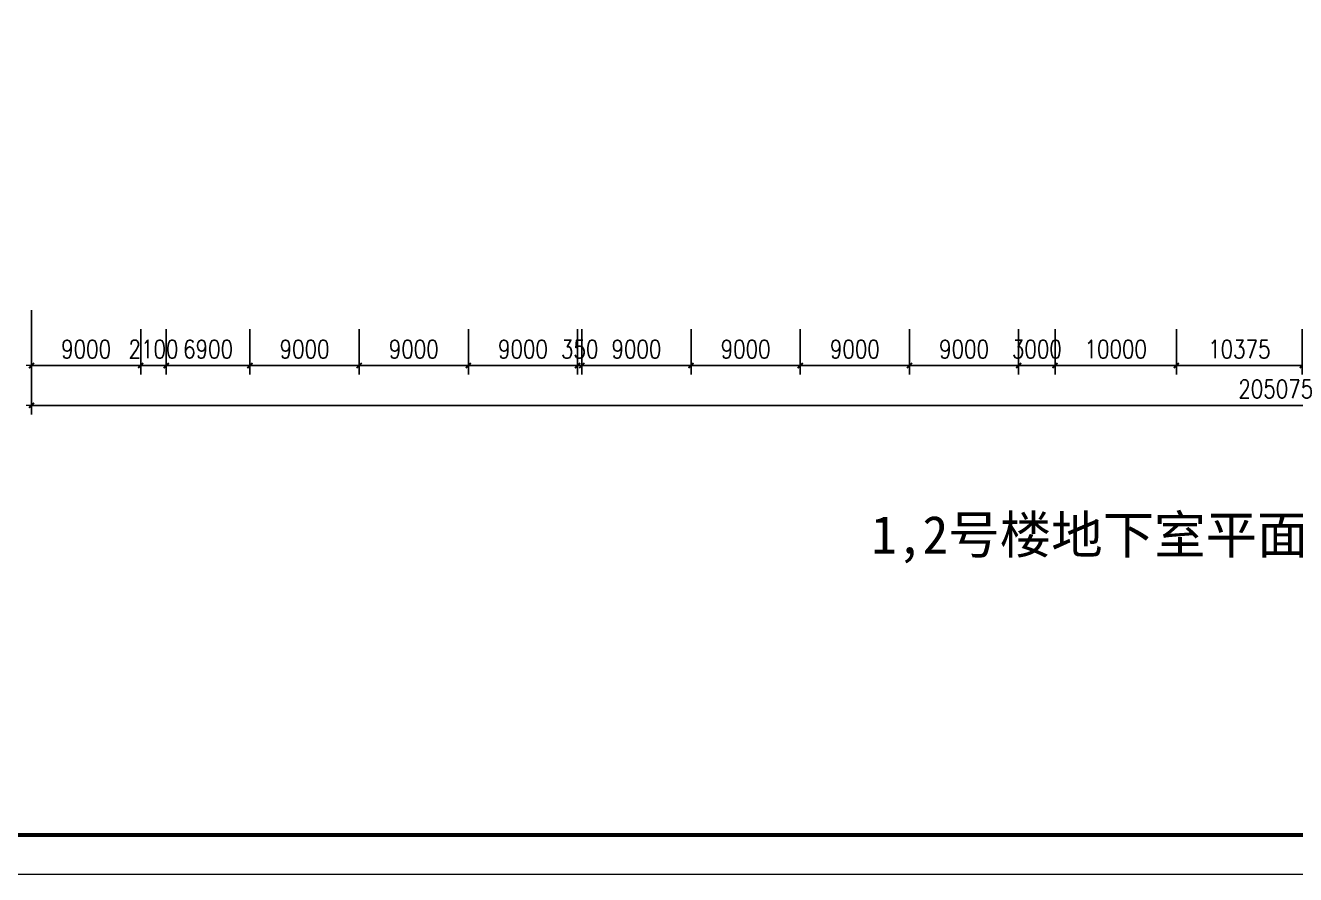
# Model space of a CAD drawing. Extents: x 5719244 to 11985375, y 1211094 to 3157953.
# Drawn here: x 11752685 to 11857361, y 2964819 to 3034759 of the extents above; entities that cross this region are included whole.
import ezdxf

# ---------------------------------------------------------------- set-up
doc = ezdxf.new("R2010")
doc.units = 0
doc.header["$LTSCALE"] = 500
doc.header["$MEASUREMENT"] = 0
doc.layers.get('0').update_dxf_attribs({"linetype": 'CONTINUOUS', "lineweight": 0})
doc.layers.get('DEFPOINTS').update_dxf_attribs({"linetype": 'CONTINUOUS', "lineweight": 0})
doc.layers.add('PUB_DIM', color=3, linetype='CONTINUOUS', lineweight=0)
doc.styles.add('DIM_FONT', font='SIMPLEX.shx', dxfattribs={"width": 0.8})
doc.styles.add('HTT', font='simhei_0.ttf')
doc.dimstyles.new('DIMN300-X', dxfattribs={"dimscale": 3, "dimtxt": 500, "dimasz": 1, "dimexe": 250, "dimexo": 0, "dimgap": 200, "dimtad": 1, "dimdec": 0, "dimzin": 0, "dimdsep": 46, "dimtxsty": 'DIM_FONT', "dimblk": '_DIMX', "dimblk1": '_DIMX', "dimblk2": '_DIMX', "dimsah": 1, "dimcen": 0, "dimdle": 187.057091, "dimclrd": 3, "dimclre": 3, "dimclrt": 7, "dimadec": 0, "dimazin": 0, "dimtfac": 2.166667, "dimtdec": 0, "dimtix": 1, "dimtmove": 2, "dimatfit": 3, "dimldrblk": '_DIMX', "dimfxl": 1, "dimtolj": 1, "dimtzin": 0, "dimarcsym": 0})

# ---------------------------------------------------------------- blocks, each defined once
blk = doc.blocks.new('_DIMX')
blk.add_line((-150, 0), (150, 0))
at = {"const_width": 50}
blk.add_lwpolyline([(-70, -70), (70, 70)], dxfattribs=at)
blk = doc.blocks.new('*D288')
at = {"layer": 'DEFPOINTS', "color": 0, "transparency": 16777216}
for p in [(11753189, 3011309), (11958264, 3011309), (11958264, 3003463)]:
    blk.add_point(p, dxfattribs=at)
at = {"layer": 'PUB_DIM', "color": 3, "lineweight": -2, "transparency": 16777216}
for p, q in [((11753189, 3011309), (11753189, 3002713)), ((11958264, 3011309), (11958264, 3002713)), ((11753192, 3003463), (11958261, 3003463))]:
    blk.add_line(p, q, dxfattribs=at)
at = {"layer": 'PUB_DIM', "color": 3, "lineweight": -2, "transparency": 16777216, "xscale": 3, "yscale": 3, "zscale": 3, "rotation": 180}
blk.add_blockref('_DIMX', (11753189, 3003463), dxfattribs=at)
at = {"layer": 'PUB_DIM', "color": 3, "lineweight": -2, "transparency": 16777216, "xscale": 3, "yscale": 3, "zscale": 3}
blk.add_blockref('_DIMX', (11958264, 3003463), dxfattribs=at)
at = {"layer": 'PUB_DIM', "color": 7, "transparency": 16777216, "insert": (11855726, 3004813), "char_height": 1500, "attachment_point": 5, "style": 'DIM_FONT'}
blk.add_mtext('\\A1;205075', dxfattribs=at)
blk = doc.blocks.new('*D317')
at = {"layer": 'DEFPOINTS', "color": 0, "transparency": 16777216}
for p in [(11764289, 3009747), (11771189, 3009747), (11764289, 3006747)]:
    blk.add_point(p, dxfattribs=at)
at = {"layer": 'PUB_DIM', "color": 3, "lineweight": -2, "transparency": 16777216}
for p, q in [((11764289, 3009747), (11764289, 3005997)), ((11771189, 3009747), (11771189, 3005997)), ((11771186, 3006747), (11764292, 3006747))]:
    blk.add_line(p, q, dxfattribs=at)
at = {"layer": 'PUB_DIM', "color": 3, "lineweight": -2, "transparency": 16777216, "xscale": 3, "yscale": 3, "zscale": 3, "rotation": 180}
blk.add_blockref('_DIMX', (11764289, 3006747), dxfattribs=at)
at = {"layer": 'PUB_DIM', "color": 3, "lineweight": -2, "transparency": 16777216, "xscale": 3, "yscale": 3, "zscale": 3}
blk.add_blockref('_DIMX', (11771189, 3006747), dxfattribs=at)
at = {"layer": 'PUB_DIM', "color": 7, "transparency": 16777216, "insert": (11767739, 3008097), "char_height": 1500, "attachment_point": 5, "style": 'DIM_FONT'}
blk.add_mtext('\\A1;6900', dxfattribs=at)
blk = doc.blocks.new('*D320')
at = {"layer": 'DEFPOINTS', "color": 0, "transparency": 16777216}
for p in [(11753189, 3009747), (11762189, 3009747), (11753189, 3006747)]:
    blk.add_point(p, dxfattribs=at)
at = {"layer": 'PUB_DIM', "color": 3, "lineweight": -2, "transparency": 16777216}
for p, q in [((11753189, 3009747), (11753189, 3005997)), ((11762189, 3009747), (11762189, 3005997)), ((11762186, 3006747), (11753192, 3006747))]:
    blk.add_line(p, q, dxfattribs=at)
at = {"layer": 'PUB_DIM', "color": 3, "lineweight": -2, "transparency": 16777216, "xscale": 3, "yscale": 3, "zscale": 3, "rotation": 180}
blk.add_blockref('_DIMX', (11753189, 3006747), dxfattribs=at)
at = {"layer": 'PUB_DIM', "color": 3, "lineweight": -2, "transparency": 16777216, "xscale": 3, "yscale": 3, "zscale": 3}
blk.add_blockref('_DIMX', (11762189, 3006747), dxfattribs=at)
at = {"layer": 'PUB_DIM', "color": 7, "transparency": 16777216, "insert": (11757689, 3008097), "char_height": 1500, "attachment_point": 5, "style": 'DIM_FONT'}
blk.add_mtext('\\A1;9000', dxfattribs=at)
blk = doc.blocks.new('*D321')
at = {"layer": 'DEFPOINTS', "color": 0, "transparency": 16777216}
for p in [(11762189, 3009747), (11764289, 3009747), (11762189, 3006747)]:
    blk.add_point(p, dxfattribs=at)
at = {"layer": 'PUB_DIM', "color": 3, "lineweight": -2, "transparency": 16777216}
for p, q in [((11762189, 3009747), (11762189, 3005997)), ((11764289, 3009747), (11764289, 3005997)), ((11762186, 3006747), (11762183, 3006747)), ((11764289, 3006747), (11762189, 3006747)), ((11764292, 3006747), (11764295, 3006747))]:
    blk.add_line(p, q, dxfattribs=at)
at = {"layer": 'PUB_DIM', "color": 3, "lineweight": -2, "transparency": 16777216, "xscale": 3, "yscale": 3, "zscale": 3}
blk.add_blockref('_DIMX', (11762189, 3006747), dxfattribs=at)
at = {"layer": 'PUB_DIM', "color": 3, "lineweight": -2, "transparency": 16777216, "xscale": 3, "yscale": 3, "zscale": 3, "rotation": 180}
blk.add_blockref('_DIMX', (11764289, 3006747), dxfattribs=at)
at = {"layer": 'PUB_DIM', "color": 7, "transparency": 16777216, "insert": (11763239, 3008097), "char_height": 1500, "attachment_point": 5, "style": 'DIM_FONT'}
blk.add_mtext('\\A1;2100', dxfattribs=at)
blk = doc.blocks.new('*D326')
at = {"layer": 'DEFPOINTS', "color": 0, "transparency": 16777216}
for p in [(11847539, 3009747), (11857914, 3009747), (11847539, 3006747)]:
    blk.add_point(p, dxfattribs=at)
at = {"layer": 'PUB_DIM', "color": 3, "lineweight": -2, "transparency": 16777216}
for p, q in [((11847539, 3009747), (11847539, 3005997)), ((11857914, 3009747), (11857914, 3005997)), ((11857911, 3006747), (11847542, 3006747))]:
    blk.add_line(p, q, dxfattribs=at)
at = {"layer": 'PUB_DIM', "color": 3, "lineweight": -2, "transparency": 16777216, "xscale": 3, "yscale": 3, "zscale": 3, "rotation": 180}
blk.add_blockref('_DIMX', (11847539, 3006747), dxfattribs=at)
at = {"layer": 'PUB_DIM', "color": 3, "lineweight": -2, "transparency": 16777216, "xscale": 3, "yscale": 3, "zscale": 3}
blk.add_blockref('_DIMX', (11857914, 3006747), dxfattribs=at)
at = {"layer": 'PUB_DIM', "color": 7, "transparency": 16777216, "insert": (11852726, 3008097), "char_height": 1500, "attachment_point": 5, "style": 'DIM_FONT'}
blk.add_mtext('\\A1;10375', dxfattribs=at)
blk = doc.blocks.new('*D327')
at = {"layer": 'DEFPOINTS', "color": 0, "transparency": 16777216}
for p in [(11807539, 3009747), (11816539, 3009747), (11807539, 3006747)]:
    blk.add_point(p, dxfattribs=at)
at = {"layer": 'PUB_DIM', "color": 3, "lineweight": -2, "transparency": 16777216}
for p, q in [((11807539, 3009747), (11807539, 3005997)), ((11816539, 3009747), (11816539, 3005997)), ((11816536, 3006747), (11807542, 3006747))]:
    blk.add_line(p, q, dxfattribs=at)
at = {"layer": 'PUB_DIM', "color": 3, "lineweight": -2, "transparency": 16777216, "xscale": 3, "yscale": 3, "zscale": 3, "rotation": 180}
blk.add_blockref('_DIMX', (11807539, 3006747), dxfattribs=at)
at = {"layer": 'PUB_DIM', "color": 3, "lineweight": -2, "transparency": 16777216, "xscale": 3, "yscale": 3, "zscale": 3}
blk.add_blockref('_DIMX', (11816539, 3006747), dxfattribs=at)
at = {"layer": 'PUB_DIM', "color": 7, "transparency": 16777216, "insert": (11812039, 3008097), "char_height": 1500, "attachment_point": 5, "style": 'DIM_FONT'}
blk.add_mtext('\\A1;9000', dxfattribs=at)
blk = doc.blocks.new('*D328')
at = {"layer": 'DEFPOINTS', "color": 0, "transparency": 16777216}
for p in [(11780189, 3009747), (11789189, 3009747), (11780189, 3006747)]:
    blk.add_point(p, dxfattribs=at)
at = {"layer": 'PUB_DIM', "color": 3, "lineweight": -2, "transparency": 16777216}
for p, q in [((11780189, 3009747), (11780189, 3005997)), ((11789189, 3009747), (11789189, 3005997)), ((11789186, 3006747), (11780192, 3006747))]:
    blk.add_line(p, q, dxfattribs=at)
at = {"layer": 'PUB_DIM', "color": 3, "lineweight": -2, "transparency": 16777216, "xscale": 3, "yscale": 3, "zscale": 3, "rotation": 180}
blk.add_blockref('_DIMX', (11780189, 3006747), dxfattribs=at)
at = {"layer": 'PUB_DIM', "color": 3, "lineweight": -2, "transparency": 16777216, "xscale": 3, "yscale": 3, "zscale": 3}
blk.add_blockref('_DIMX', (11789189, 3006747), dxfattribs=at)
at = {"layer": 'PUB_DIM', "color": 7, "transparency": 16777216, "insert": (11784689, 3008097), "char_height": 1500, "attachment_point": 5, "style": 'DIM_FONT'}
blk.add_mtext('\\A1;9000', dxfattribs=at)
blk = doc.blocks.new('*D329')
at = {"layer": 'DEFPOINTS', "color": 0, "transparency": 16777216}
for p in [(11771189, 3009747), (11780189, 3009747), (11771189, 3006747)]:
    blk.add_point(p, dxfattribs=at)
at = {"layer": 'PUB_DIM', "color": 3, "lineweight": -2, "transparency": 16777216}
for p, q in [((11771189, 3009747), (11771189, 3005997)), ((11780189, 3009747), (11780189, 3005997)), ((11780186, 3006747), (11771192, 3006747))]:
    blk.add_line(p, q, dxfattribs=at)
at = {"layer": 'PUB_DIM', "color": 3, "lineweight": -2, "transparency": 16777216, "xscale": 3, "yscale": 3, "zscale": 3, "rotation": 180}
blk.add_blockref('_DIMX', (11771189, 3006747), dxfattribs=at)
at = {"layer": 'PUB_DIM', "color": 3, "lineweight": -2, "transparency": 16777216, "xscale": 3, "yscale": 3, "zscale": 3}
blk.add_blockref('_DIMX', (11780189, 3006747), dxfattribs=at)
at = {"layer": 'PUB_DIM', "color": 7, "transparency": 16777216, "insert": (11775689, 3008097), "char_height": 1500, "attachment_point": 5, "style": 'DIM_FONT'}
blk.add_mtext('\\A1;9000', dxfattribs=at)
blk = doc.blocks.new('*D330')
at = {"layer": 'DEFPOINTS', "color": 0, "transparency": 16777216}
for p in [(11798189, 3009747), (11798539, 3009747), (11798189, 3006747)]:
    blk.add_point(p, dxfattribs=at)
at = {"layer": 'PUB_DIM', "color": 3, "lineweight": -2, "transparency": 16777216}
for p, q in [((11798189, 3009747), (11798189, 3005997)), ((11798539, 3009747), (11798539, 3005997)), ((11798186, 3006747), (11798183, 3006747)), ((11798539, 3006747), (11798189, 3006747)), ((11798542, 3006747), (11798545, 3006747))]:
    blk.add_line(p, q, dxfattribs=at)
at = {"layer": 'PUB_DIM', "color": 3, "lineweight": -2, "transparency": 16777216, "xscale": 3, "yscale": 3, "zscale": 3}
blk.add_blockref('_DIMX', (11798189, 3006747), dxfattribs=at)
at = {"layer": 'PUB_DIM', "color": 3, "lineweight": -2, "transparency": 16777216, "xscale": 3, "yscale": 3, "zscale": 3, "rotation": 180}
blk.add_blockref('_DIMX', (11798539, 3006747), dxfattribs=at)
at = {"layer": 'PUB_DIM', "color": 7, "transparency": 16777216, "insert": (11798364, 3008097), "char_height": 1500, "attachment_point": 5, "style": 'DIM_FONT'}
blk.add_mtext('\\A1;350', dxfattribs=at)
blk = doc.blocks.new('*D331')
at = {"layer": 'DEFPOINTS', "color": 0, "transparency": 16777216}
for p in [(11789189, 3009747), (11798189, 3009747), (11789189, 3006747)]:
    blk.add_point(p, dxfattribs=at)
at = {"layer": 'PUB_DIM', "color": 3, "lineweight": -2, "transparency": 16777216}
for p, q in [((11789189, 3009747), (11789189, 3005997)), ((11798189, 3009747), (11798189, 3005997)), ((11798186, 3006747), (11789192, 3006747))]:
    blk.add_line(p, q, dxfattribs=at)
at = {"layer": 'PUB_DIM', "color": 3, "lineweight": -2, "transparency": 16777216, "xscale": 3, "yscale": 3, "zscale": 3, "rotation": 180}
blk.add_blockref('_DIMX', (11789189, 3006747), dxfattribs=at)
at = {"layer": 'PUB_DIM', "color": 3, "lineweight": -2, "transparency": 16777216, "xscale": 3, "yscale": 3, "zscale": 3}
blk.add_blockref('_DIMX', (11798189, 3006747), dxfattribs=at)
at = {"layer": 'PUB_DIM', "color": 7, "transparency": 16777216, "insert": (11793689, 3008097), "char_height": 1500, "attachment_point": 5, "style": 'DIM_FONT'}
blk.add_mtext('\\A1;9000', dxfattribs=at)
blk = doc.blocks.new('*D332')
at = {"layer": 'DEFPOINTS', "color": 0, "transparency": 16777216}
for p in [(11798539, 3009747), (11807539, 3009747), (11798539, 3006747)]:
    blk.add_point(p, dxfattribs=at)
at = {"layer": 'PUB_DIM', "color": 3, "lineweight": -2, "transparency": 16777216}
for p, q in [((11798539, 3009747), (11798539, 3005997)), ((11807539, 3009747), (11807539, 3005997)), ((11807536, 3006747), (11798542, 3006747))]:
    blk.add_line(p, q, dxfattribs=at)
at = {"layer": 'PUB_DIM', "color": 3, "lineweight": -2, "transparency": 16777216, "xscale": 3, "yscale": 3, "zscale": 3, "rotation": 180}
blk.add_blockref('_DIMX', (11798539, 3006747), dxfattribs=at)
at = {"layer": 'PUB_DIM', "color": 3, "lineweight": -2, "transparency": 16777216, "xscale": 3, "yscale": 3, "zscale": 3}
blk.add_blockref('_DIMX', (11807539, 3006747), dxfattribs=at)
at = {"layer": 'PUB_DIM', "color": 7, "transparency": 16777216, "insert": (11803039, 3008097), "char_height": 1500, "attachment_point": 5, "style": 'DIM_FONT'}
blk.add_mtext('\\A1;9000', dxfattribs=at)
blk = doc.blocks.new('*D333')
at = {"layer": 'DEFPOINTS', "color": 0, "transparency": 16777216}
for p in [(11825539, 3009747), (11834539, 3009747), (11825539, 3006747)]:
    blk.add_point(p, dxfattribs=at)
at = {"layer": 'PUB_DIM', "color": 3, "lineweight": -2, "transparency": 16777216}
for p, q in [((11825539, 3009747), (11825539, 3005997)), ((11834539, 3009747), (11834539, 3005997)), ((11834536, 3006747), (11825542, 3006747))]:
    blk.add_line(p, q, dxfattribs=at)
at = {"layer": 'PUB_DIM', "color": 3, "lineweight": -2, "transparency": 16777216, "xscale": 3, "yscale": 3, "zscale": 3, "rotation": 180}
blk.add_blockref('_DIMX', (11825539, 3006747), dxfattribs=at)
at = {"layer": 'PUB_DIM', "color": 3, "lineweight": -2, "transparency": 16777216, "xscale": 3, "yscale": 3, "zscale": 3}
blk.add_blockref('_DIMX', (11834539, 3006747), dxfattribs=at)
at = {"layer": 'PUB_DIM', "color": 7, "transparency": 16777216, "insert": (11830039, 3008097), "char_height": 1500, "attachment_point": 5, "style": 'DIM_FONT'}
blk.add_mtext('\\A1;9000', dxfattribs=at)
blk = doc.blocks.new('*D334')
at = {"layer": 'DEFPOINTS', "color": 0, "transparency": 16777216}
for p in [(11816539, 3009747), (11825539, 3009747), (11816539, 3006747)]:
    blk.add_point(p, dxfattribs=at)
at = {"layer": 'PUB_DIM', "color": 3, "lineweight": -2, "transparency": 16777216}
for p, q in [((11816539, 3009747), (11816539, 3005997)), ((11825539, 3009747), (11825539, 3005997)), ((11825536, 3006747), (11816542, 3006747))]:
    blk.add_line(p, q, dxfattribs=at)
at = {"layer": 'PUB_DIM', "color": 3, "lineweight": -2, "transparency": 16777216, "xscale": 3, "yscale": 3, "zscale": 3, "rotation": 180}
blk.add_blockref('_DIMX', (11816539, 3006747), dxfattribs=at)
at = {"layer": 'PUB_DIM', "color": 3, "lineweight": -2, "transparency": 16777216, "xscale": 3, "yscale": 3, "zscale": 3}
blk.add_blockref('_DIMX', (11825539, 3006747), dxfattribs=at)
at = {"layer": 'PUB_DIM', "color": 7, "transparency": 16777216, "insert": (11821039, 3008097), "char_height": 1500, "attachment_point": 5, "style": 'DIM_FONT'}
blk.add_mtext('\\A1;9000', dxfattribs=at)
blk = doc.blocks.new('*D335')
at = {"layer": 'DEFPOINTS', "color": 0, "transparency": 16777216}
for p in [(11837539, 3009747), (11847539, 3009747), (11837539, 3006747)]:
    blk.add_point(p, dxfattribs=at)
at = {"layer": 'PUB_DIM', "color": 3, "lineweight": -2, "transparency": 16777216}
for p, q in [((11837539, 3009747), (11837539, 3005997)), ((11847539, 3009747), (11847539, 3005997)), ((11847536, 3006747), (11837542, 3006747))]:
    blk.add_line(p, q, dxfattribs=at)
at = {"layer": 'PUB_DIM', "color": 3, "lineweight": -2, "transparency": 16777216, "xscale": 3, "yscale": 3, "zscale": 3, "rotation": 180}
blk.add_blockref('_DIMX', (11837539, 3006747), dxfattribs=at)
at = {"layer": 'PUB_DIM', "color": 3, "lineweight": -2, "transparency": 16777216, "xscale": 3, "yscale": 3, "zscale": 3}
blk.add_blockref('_DIMX', (11847539, 3006747), dxfattribs=at)
at = {"layer": 'PUB_DIM', "color": 7, "transparency": 16777216, "insert": (11842539, 3008097), "char_height": 1500, "attachment_point": 5, "style": 'DIM_FONT'}
blk.add_mtext('\\A1;10000', dxfattribs=at)
blk = doc.blocks.new('*D336')
at = {"layer": 'DEFPOINTS', "color": 0, "transparency": 16777216}
for p in [(11834539, 3009747), (11837539, 3009747), (11834539, 3006747)]:
    blk.add_point(p, dxfattribs=at)
at = {"layer": 'PUB_DIM', "color": 3, "lineweight": -2, "transparency": 16777216}
for p, q in [((11834539, 3009747), (11834539, 3005997)), ((11837539, 3009747), (11837539, 3005997)), ((11834536, 3006747), (11834533, 3006747)), ((11837539, 3006747), (11834539, 3006747)), ((11837542, 3006747), (11837545, 3006747))]:
    blk.add_line(p, q, dxfattribs=at)
at = {"layer": 'PUB_DIM', "color": 3, "lineweight": -2, "transparency": 16777216, "xscale": 3, "yscale": 3, "zscale": 3}
blk.add_blockref('_DIMX', (11834539, 3006747), dxfattribs=at)
at = {"layer": 'PUB_DIM', "color": 3, "lineweight": -2, "transparency": 16777216, "xscale": 3, "yscale": 3, "zscale": 3, "rotation": 180}
blk.add_blockref('_DIMX', (11837539, 3006747), dxfattribs=at)
at = {"layer": 'PUB_DIM', "color": 7, "transparency": 16777216, "insert": (11836039, 3008097), "char_height": 1500, "attachment_point": 5, "style": 'DIM_FONT'}
blk.add_mtext('\\A1;3000', dxfattribs=at)

msp = doc.modelspace()

# ---------------------------------------------------------------- linework, layer by layer
at = {"color": 4}
msp.add_lwpolyline([(11711931.4, 2964819.4), (11711931.4, 3157952.8), (11985374.5, 3157952.8), (11985374.5, 2964819.4)], close=True, dxfattribs=at)
at = {"color": 4, "const_width": 325.1}
msp.add_lwpolyline([(11715182.8, 2968070.8), (11982123.1, 2968070.8), (11982123.1, 3154701.4), (11715182.8, 3154701.4)], close=True, dxfattribs=at)

# ---------------------------------------------------------------- texts
at = {"color": 7, "linetype": 'Continuous', "style": 'HTT'}
msp.add_text('1,2号楼地下室平面图', height=3110.4, dxfattribs=at).set_placement((11822387.1, 2991258.9))

# ---------------------------------------------------------------- dimensions: what is measured, and where the dimension line sits
at = {"layer": 'PUB_DIM'}
dim = msp.add_linear_dim(base=(11958263.7, 3003463), p1=(11753188.7, 3011308.6), p2=(11958263.7, 3011308.6), dimstyle='DIMN300-X', dxfattribs=at)
dim.commit()
dim.dimension.update_dxf_attribs({"geometry": '*D288', "text_midpoint": (11855726.2, 3004813)})
for p1, p2, picture, middle in [((11762188.7, 3009746.9), (11753188.7, 3009746.9), '*D320', (11757688.7, 3008096.9)), ((11764288.7, 3009746.9), (11762188.7, 3009746.9), '*D321', (11763238.7, 3008096.9)), ((11771188.7, 3009746.9), (11764288.7, 3009746.9), '*D317', (11767738.7, 3008096.9)), ((11780188.7, 3009746.9), (11771188.7, 3009746.9), '*D329', (11775688.7, 3008096.9)), ((11789188.7, 3009746.9), (11780188.7, 3009746.9), '*D328', (11784688.7, 3008096.9)), ((11798188.7, 3009746.9), (11789188.7, 3009746.9), '*D331', (11793688.7, 3008096.9)), ((11798538.7, 3009746.9), (11798188.7, 3009746.9), '*D330', (11798363.7, 3008096.9)), ((11807538.7, 3009746.9), (11798538.7, 3009746.9), '*D332', (11803038.7, 3008096.9)), ((11816538.7, 3009746.9), (11807538.7, 3009746.9), '*D327', (11812038.7, 3008096.9)), ((11825538.7, 3009746.9), (11816538.7, 3009746.9), '*D334', (11821038.7, 3008096.9)), ((11834538.7, 3009746.9), (11825538.7, 3009746.9), '*D333', (11830038.7, 3008096.9)), ((11837538.7, 3009746.9), (11834538.7, 3009746.9), '*D336', (11836038.7, 3008096.9)), ((11847538.7, 3009746.9), (11837538.7, 3009746.9), '*D335', (11842538.7, 3008096.9)), ((11857913.7, 3009746.9), (11847538.7, 3009746.9), '*D326', (11852726.2, 3008096.9))]:
    dim = msp.add_aligned_dim(p1=p1, p2=p2, distance=3000, dimstyle='DIMN300-X', dxfattribs=at)
    dim.commit()
    dim.dimension.update_dxf_attribs({"geometry": picture, "text_midpoint": middle})

doc.saveas('drawing.dxf')
